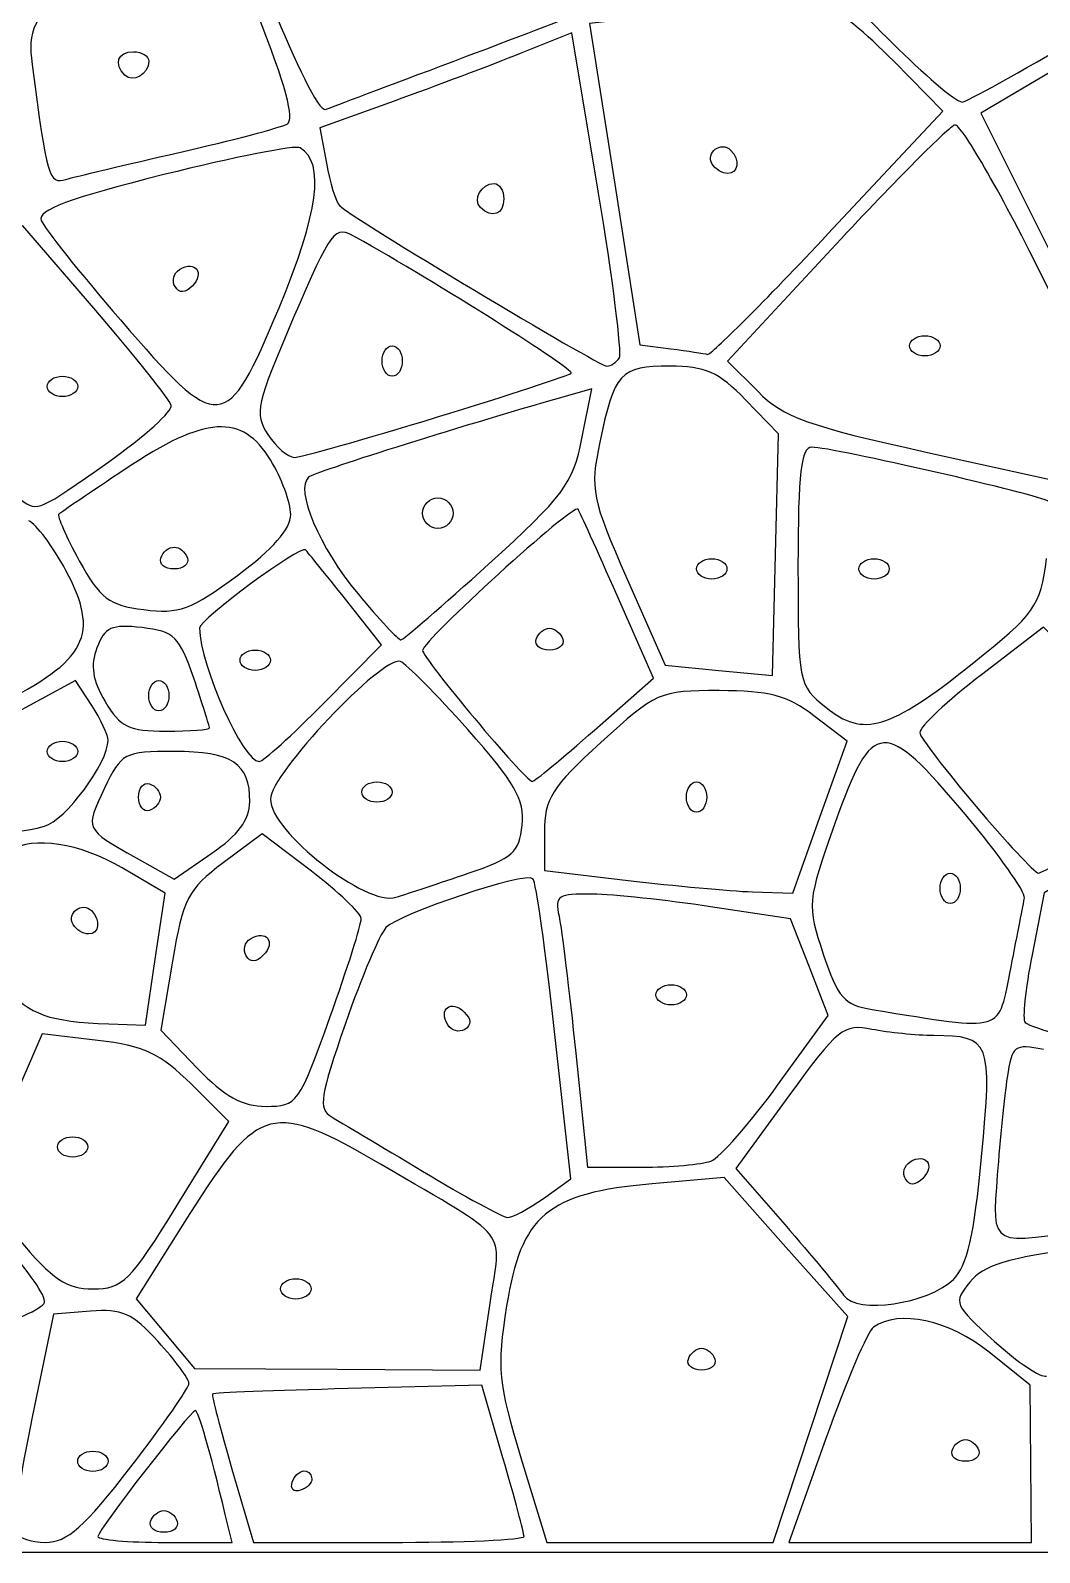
# Model space of a CAD drawing. Extents: x 1 to 601, y -4 to 449.
# Drawn here: x 244.1 to 318.7, y -0.9 to 111.7 of the extents above; entities that cross this region are included whole.
import ezdxf

# ---------------------------------------------------------------- set-up
doc = ezdxf.new("R2010")
doc.units = 0
doc.layers.get('0').update_dxf_attribs({"linetype": 'CONTINUOUS'})

msp = doc.modelspace()

# ---------------------------------------------------------------- linework, layer by layer
at = {"color": 7}
for points in [[(0.875971, 224.12403), (0.875971, 449.124032), (300.87597, 449.124032), (600.87597, 449.124032), (600.87597, 224.12403), (600.87597, -0.87597), (300.87597, -0.87597), (0.875971, -0.87597)], [(275.37597, 109.407795)], [(251.10558, 108.394418)], [(255.12597, 102.675023)], [(294.533002, 101.822205)], [(277.396357, 98.60364)], [(303.1119, 96.674985)], [(254.82339, 92.75688)], [(262.508858, 91.18653)], [(309.12597, 88.37403)], [(270.12597, 87.24903)], [(287.67033, 87.493545)], [(245.37597, 85.37403)], [(274.152263, 83.09067)], [(249.91701, 79.798567)], [(263.373165, 75.901642)], [(273.12597, 75.99903)], [(253.769723, 72.68028)], [(277.99836, 72.224978)], [(293.37597, 71.87403)], [(305.37597, 71.87403)], [(281.519723, 66.68028)], [(259.62597, 65.12403)], [(313.739355, 64.84599)], [(252.87597, 62.49903)], [(265.816763, 61.93788)], [(257.37597, 60.115425)], [(285.83382, 59.959552)], [(245.37597, 58.37403)], [(268.62597, 55.37403)], [(252.12597, 54.99903)], [(260.347508, 54.66153)], [(292.62597, 54.99903)], [(245.161898, 52.839795)], [(276.50097, 49.363013)], [(311.37597, 48.24903)], [(247.283003, 45.572205)], [(260.07339, 43.25688)], [(316.624125, 42.43653)], [(290.37597, 40.37403)], [(266.273332, 38.700975)], [(274.977667, 38.161695)], [(246.12597, 29.12403)], [(294.437115, 28.078305)], [(308.82339, 26.75688)], [(254.987212, 24.81153)], [(282.052875, 25.32198)], [(312.36, 19.325423)], [(262.62597, 18.62403)], [(292.769723, 13.43028)], [(247.62597, 5.87403)], [(312.269723, 6.68028)], [(251.56347, 5.468325)], [(263.48847, 4.33653)], [(253.019723, 1.43028)], [(280.62597, 0.31377)]]:
    msp.add_lwpolyline(points, close=True, dxfattribs=at)
for points in [[(332.856173, 113.342595), (330.50097, 115.113645), (322.44537, 110.345692), (314.389763, 105.57774), (320.012565, 94.350885)], [(293.511982, 113.105738), (285.460275, 112.216598), (287.32746, 100.33095), (289.194645, 88.445303), (291.472807, 88.154693)], [(286.104412, 99.814178), (284.155612, 111.515287), (280.328287, 109.986622)], [(303.1119, 96.674985), (311.594212, 105.725933), (307.95075, 109.425015)], [(271.019055, 106.478498), (265.537147, 104.49903), (266.01492, 101.87403)], [(248.960903, 90.988297), (243.579015, 97.253017), (240.727493, 95.79828)], [(303.67473, 95.87403), (295.664258, 87.24903), (297.898965, 85.009605)], [(310.442318, 80.493427), (320.75097, 78.216682), (322.568573, 80.370735), (324.386175, 82.524795), (318.828248, 93.720157)], [(284.896455, 81.511665), (285.625215, 85.197405), (283.666823, 84.635745)], [(288.256867, 71.12403), (291.064853, 64.74903), (295.032915, 64.37403), (299.00097, 63.99903), (299.212575, 72.93846), (299.424173, 81.877883), (297.002948, 84.37596)], [(285.83382, 59.959552), (290.191193, 63.795075), (287.502953, 69.897052)], [(265.816763, 61.93788), (270.085598, 66.25173), (267.416985, 69.62538)], [(324.571822, 62.05365), (319.017668, 67.570733), (314.446822, 64.053548)], [(248.666265, 61.773053), (247.456553, 63.619298), (242.399993, 60.853965), (237.343425, 58.088625), (239.297198, 55.25979)], [(302.500643, 53.512417), (304.500315, 59.14353), (302.05485, 61.00878)], [(297.50097, 47.989822), (300.50097, 47.881297), (302.500643, 53.512417)], [(264.905768, 49.515983), (261.270998, 52.282928), (258.38598, 50.132993)], [(282.12597, 52.40211), (282.12597, 49.5807), (288.31347, 48.839527)], [(251.95836, 50.507055), (254.75097, 48.929858), (257.535008, 50.83944)], [(324.172215, 50.901038), (319.081755, 47.928053), (318.176775, 43.32813)], [(253.358482, 43.011863), (254.08896, 47.899695), (250.911412, 49.761863)], [(299.368252, 33.684668), (303.11556, 38.83674), (301.714395, 42.417885), (300.31323, 45.99903), (294.4071, 46.88775)], [(249.939488, 38.226165), (252.628013, 38.12403), (253.358482, 43.011863)], [(254.635342, 42.86604), (253.769707, 37.74903), (256.475055, 34.93653)], [(249.123225, 37.007317), (244.995487, 37.500697), (242.538187, 31.786155), (240.08088, 26.071613), (243.22083, 22.347818)], [(282.052875, 25.32198), (284.086342, 26.769938), (282.884872, 37.668263)], [(284.44653, 36.06153), (285.320317, 27.62403), (289.286805, 27.62403)], [(254.987212, 24.81153), (258.810127, 30.99903), (256.030545, 33.756487)], [(300.191625, 32.89305), (296.283157, 27.51939), (299.89206, 23.379518)], [(301.801447, 8.2248), (304.560315, 16.575563), (299.987977, 21.720263), (295.415648, 26.864955), (290.083305, 26.39706)], [(255.928455, 24.19374), (251.960753, 17.89404), (254.105865, 15.313185), (256.25097, 12.732322), (266.814488, 12.678172), (277.378013, 12.624022), (278.117183, 17.570062), (278.117183, 17.57007)], [(248.582557, 16.980113), (245.845882, 16.74903), (244.269172, 9.149288)], [(318.087263, 5.68653), (318.048563, 11.49903), (315.006173, 13.93653)], [(279.066023, 6.12627), (277.506075, 11.49903), (267.628523, 11.248478)], [(280.416645, 6.06153), (282.302752, -0.12597), (290.67267, -0.12597), (299.04258, -0.12597), (301.801447, 8.2248)], [(302.939813, 7.56153), (300.206603, -0.12597), (309.166298, -0.12597), (318.125985, -0.12597), (318.087285, 5.68653), (318.087263, 5.68653)], [(259.032225, 5.28756), (260.611418, -0.12597), (270.61869, -0.12597)], [(254.082277, -0.12597), (259.038585, -0.12597), (258.54072, 1.93653)]]:
    msp.add_lwpolyline(points, dxfattribs=at)
for points in [[(259.334933, 122.447378), (258.766215, 120.965333), (264.93816, 105.490545), (265.949258, 105.863408)], [(247.449832, 115.88562), (244.254727, 112.388685), (243.93516, 111.71706), (244.262332, 109.18653)], [(303.62952, 115.63041), (303.506633, 114.800063), (311.962943, 106.478048), (313.000905, 106.40784)], [(263.105677, 104.775735), (263.69307, 105.101003), (263.0016, 107.672985), (260.894745, 112.999433)], [(275.37597, 109.407795), (280.11972, 111.194603), (284.09739, 112.717515), (284.21523, 112.79205)], [(307.95075, 109.425015), (305.946855, 111.459503), (303.689985, 113.32002), (302.9355, 113.559488)], [(313.000905, 106.40784), (313.275863, 106.38924), (317.241488, 108.58098), (321.813405, 111.278363)], [(251.10558, 108.394418), (250.260945, 109.23906), (250.591162, 110.12403), (251.75097, 110.12403)], [(252.87597, 109.418295), (252.87597, 108.47256), (251.704777, 107.79522), (251.10558, 108.394418)], [(251.75097, 110.12403), (252.36972, 110.12403), (252.87597, 109.80645), (252.87597, 109.418295)], [(265.949258, 105.863408), (266.390197, 106.026015), (270.63222, 107.620988), (275.37597, 109.407795)], [(280.328287, 109.986622), (278.223262, 109.145857), (274.034107, 107.567205), (271.019055, 106.478498)], [(244.262332, 109.18653), (245.345257, 100.810763), (245.49216, 100.310423), (246.759142, 100.682707)], [(255.12597, 102.675023), (259.04472, 103.570095), (262.635585, 104.515418), (263.105677, 104.775735)], [(312.477765, 104.707275), (312.041858, 104.592742), (308.080493, 100.61778), (303.67473, 95.87403)], [(318.828248, 93.720157), (315.77139, 99.877612), (312.913673, 104.821815), (312.477765, 104.707275)], [(246.759142, 100.682707), (247.442145, 100.8834), (251.20722, 101.779943), (255.12597, 102.675023)], [(264.081712, 103.026383), (263.743372, 103.23549), (259.209105, 102.34038), (254.00556, 101.037255)], [(262.508857, 91.18653), (265.430685, 98.197117), (265.9212, 101.889518), (264.081712, 103.026383)], [(294.533002, 101.822205), (294.020692, 102.651128), (295.203802, 103.546193), (295.89636, 102.853643)], [(295.89636, 102.853643), (296.609452, 102.14055), (296.476552, 101.12403), (295.670235, 101.12403)], [(266.01492, 101.87403), (266.277697, 100.43028), (266.719552, 99.01476), (266.996835, 98.728432)], [(295.670235, 101.12403), (295.28208, 101.12403), (294.770325, 101.438213), (294.533002, 101.822205)], [(254.00556, 101.037255), (246.964065, 99.273855), (244.644645, 98.407162), (244.935885, 97.648192)], [(277.396357, 98.60364), (276.79716, 99.202838), (277.4745, 100.37403), (278.420235, 100.37403)], [(278.420235, 100.37403), (278.80839, 100.37403), (279.12597, 99.86778), (279.12597, 99.24903)], [(279.12597, 99.24903), (279.12597, 98.089223), (278.241, 97.759005), (277.396357, 98.60364)], [(287.67033, 87.493545), (287.880915, 87.834285), (287.176252, 93.378563), (286.104412, 99.814178)], [(266.996835, 98.728432), (267.818047, 97.8804), (286.15332, 86.87403), (286.744815, 86.87403)], [(244.935885, 97.648192), (245.151105, 97.087335), (247.785045, 93.773993), (250.78908, 90.28521)], [(268.173923, 96.417585), (266.61246, 97.295257), (266.407268, 97.02816), (263.564415, 90.417585)], [(284.110178, 86.35824), (284.364615, 86.612678), (274.176435, 93.043702), (268.173923, 96.417585)], [(294.190275, 87.74406), (294.431895, 87.67806), (298.446622, 91.696958), (303.1119, 96.674985)], [(255.163635, 94.02231), (256.316745, 94.734968), (257.060737, 93.758798), (256.09812, 92.79618)], [(254.82339, 92.756858), (254.563852, 93.176798), (254.716965, 93.74625), (255.163635, 94.02231)], [(256.09812, 92.79618), (255.559485, 92.257545), (255.13998, 92.244608), (254.82339, 92.75688)], [(254.54688, 83.973337), (254.434628, 84.385972), (251.920935, 87.5427), (248.960903, 90.988297)], [(250.78908, 90.28521), (258.121305, 81.769822), (258.599542, 81.806602), (262.508858, 91.18653)], [(263.564415, 90.417585), (260.8281, 84.054728), (260.677853, 83.36349), (261.693803, 81.81153)], [(309.12597, 88.37403), (309.12597, 88.78653), (309.63222, 89.12403), (310.25097, 89.12403)], [(310.25097, 89.12403), (310.86972, 89.12403), (311.37597, 88.78653), (311.37597, 88.37403)], [(270.12597, 87.24903), (270.12597, 87.86778), (270.46347, 88.37403), (270.87597, 88.37403)], [(270.87597, 88.37403), (271.28847, 88.37403), (271.62597, 87.86778), (271.62597, 87.24903)], [(291.472807, 88.154693), (292.725795, 87.99486), (293.948655, 87.810075), (294.190275, 87.74406)], [(310.25097, 87.62403), (309.63222, 87.62403), (309.12597, 87.96153), (309.12597, 88.37403)], [(311.37597, 88.37403), (311.37597, 87.96153), (310.86972, 87.62403), (310.25097, 87.62403)], [(270.87597, 86.12403), (270.46347, 86.12403), (270.12597, 86.63028), (270.12597, 87.24903)], [(271.62597, 87.24903), (271.62597, 86.63028), (271.28847, 86.12403), (270.87597, 86.12403)], [(291.398108, 86.87403), (287.742323, 86.87403), (287.286405, 86.378287), (286.224923, 81.24903)], [(286.744815, 86.87403), (287.043262, 86.87403), (287.459745, 87.152812), (287.67033, 87.493545)], [(297.002948, 84.37596), (295.008098, 86.434125), (294.02109, 86.87403), (291.398108, 86.87403)], [(245.37597, 85.37403), (245.37597, 85.78653), (245.88222, 86.12403), (246.50097, 86.12403)], [(246.50097, 86.12403), (247.11972, 86.12403), (247.62597, 85.78653), (247.62597, 85.37403)], [(274.152263, 83.09067), (279.460478, 84.71919), (283.94154, 86.189595), (284.110178, 86.35824)], [(246.50097, 84.62403), (245.88222, 84.62403), (245.37597, 84.96153), (245.37597, 85.37403)], [(247.62597, 85.37403), (247.62597, 84.96153), (247.11972, 84.62403), (246.50097, 84.62403)], [(283.666823, 84.635745), (275.278868, 82.230113), (265.15329, 79.03737), (264.695723, 78.653887)], [(297.898965, 85.009605), (299.81946, 83.085052), (301.583123, 82.45005), (310.442318, 80.493427)], [(249.91701, 79.798567), (252.575685, 81.682057), (254.659133, 83.56071), (254.54688, 83.973337)], [(261.88419, 79.93653), (259.782, 83.384378), (257.041943, 83.211195), (251.147318, 79.257923)], [(263.649728, 80.126872), (264.117908, 80.128373), (268.844055, 81.462142), (274.152263, 83.09067)], [(261.693803, 81.81153), (262.301378, 80.883405), (263.181548, 80.125313), (263.649728, 80.126872)], [(277.99836, 72.224978), (283.548188, 77.2635), (284.240873, 78.196035), (284.896455, 81.511665)], [(286.224923, 81.24903), (285.49497, 77.721788), (285.615675, 77.12034), (288.256867, 71.12403)], [(263.373165, 75.901643), (263.371665, 76.780208), (262.701585, 78.595905), (261.88419, 79.93653)], [(301.903613, 80.87403), (301.091917, 80.87403), (300.87597, 79.028123), (300.87597, 72.0897)], [(319.395022, 76.854975), (318.944183, 77.305815), (303.414885, 80.87403), (301.903613, 80.87403)], [(243.465675, 76.948012), (244.668165, 76.104262), (244.758758, 76.144297), (249.91701, 79.798567)], [(251.147318, 79.257923), (248.591828, 77.54406), (246.380303, 76.045268), (246.232815, 75.927262)], [(264.695723, 78.653887), (263.657048, 77.783377), (265.496895, 73.43913), (268.349588, 70.026398)], [(273.12597, 75.99903), (273.12597, 76.61778), (273.63222, 77.12403), (274.25097, 77.12403)], [(284.61279, 76.29408), (284.30286, 76.746967), (273.12597, 66.57825), (273.12597, 65.843377)], [(274.25097, 77.12403), (274.86972, 77.12403), (275.37597, 76.61778), (275.37597, 75.99903)], [(246.74901, 71.768078), (245.787585, 73.566053), (244.553767, 75.21501), (244.007182, 75.43242)], [(246.232815, 75.927262), (246.085328, 75.809265), (246.765188, 74.258393), (247.743608, 72.480878)], [(259.43847, 71.390287), (262.0482, 73.321628), (263.375025, 74.842905), (263.373165, 75.901642)], [(274.25097, 74.87403), (273.63222, 74.87403), (273.12597, 75.38028), (273.12597, 75.99903)], [(275.37597, 75.99903), (275.37597, 75.38028), (274.86972, 74.87403), (274.25097, 74.87403)], [(287.502953, 69.897052), (286.024418, 73.253137), (284.72385, 76.131802), (284.61279, 76.29408)], [(253.769723, 72.68028), (253.917533, 73.123718), (254.359095, 73.48653), (254.75097, 73.48653)], [(254.75097, 73.48653), (255.142845, 73.48653), (255.584408, 73.123718), (255.732218, 72.68028)], [(264.472425, 73.276282), (264.10305, 73.64739), (256.623735, 68.133442), (256.634085, 67.497652)], [(267.416985, 69.62538), (265.94925, 71.480887), (264.624195, 73.123792), (264.472425, 73.276282)], [(247.743608, 72.480878), (249.28425, 69.681967), (249.922988, 69.197272), (252.511763, 68.862675)], [(254.75097, 71.87403), (254.063468, 71.87403), (253.621905, 72.236843), (253.769723, 72.68028)], [(255.732218, 72.68028), (255.880035, 72.236843), (255.438473, 71.87403), (254.75097, 71.87403)], [(271.511318, 66.62403), (271.686053, 66.62403), (274.605225, 69.144457), (277.99836, 72.224978)], [(293.37597, 71.87403), (293.37597, 72.28653), (293.88222, 72.62403), (294.50097, 72.62403)], [(294.50097, 72.62403), (295.11972, 72.62403), (295.62597, 72.28653), (295.62597, 71.87403)], [(300.87597, 72.0897), (300.87597, 63.41112), (300.900795, 63.2853), (302.93847, 61.637565)], [(305.37597, 71.87403), (305.37597, 72.28653), (305.88222, 72.62403), (306.50097, 72.62403)], [(306.50097, 72.62403), (307.11972, 72.62403), (307.62597, 72.28653), (307.62597, 71.87403)], [(313.739355, 64.84599), (318.4362, 68.587418), (318.758483, 69.043193), (319.253835, 72.644858)], [(241.672087, 61.77225), (248.346533, 65.13345), (249.296535, 67.003898), (246.74901, 71.768078)], [(252.511763, 68.862675), (255.116325, 68.526045), (256.00764, 68.851275), (259.43847, 71.390287)], [(294.50097, 71.12403), (293.88222, 71.12403), (293.37597, 71.46153), (293.37597, 71.87403)], [(295.62597, 71.87403), (295.62597, 71.46153), (295.11972, 71.12403), (294.50097, 71.12403)], [(306.50097, 71.12403), (305.88222, 71.12403), (305.37597, 71.46153), (305.37597, 71.87403)], [(307.62597, 71.87403), (307.62597, 71.46153), (307.11972, 71.12403), (306.50097, 71.12403)], [(268.349588, 70.026398), (269.913803, 68.155095), (271.336583, 66.62403), (271.511318, 66.62403)], [(252.384068, 67.530023), (250.13193, 67.79295), (249.627547, 67.568273), (249.04806, 66.044115)], [(256.206667, 63.788543), (255.153397, 66.879713), (254.774055, 67.251008), (252.384068, 67.530023)], [(256.634085, 67.497652), (256.679835, 64.687567), (259.841663, 57.62403), (261.053783, 57.62403)], [(282.50097, 65.87403), (281.813468, 65.87403), (281.371905, 66.236842), (281.519723, 66.68028)], [(281.519723, 66.68028), (281.667533, 67.123717), (282.109095, 67.48653), (282.50097, 67.48653)], [(282.50097, 67.48653), (282.892845, 67.48653), (283.334408, 67.123717), (283.482218, 66.68028)], [(283.482218, 66.68028), (283.630035, 66.236842), (283.188473, 65.87403), (282.50097, 65.87403)], [(249.04806, 66.044115), (248.54886, 64.73112), (248.712645, 63.660525), (249.657367, 62.06124)], [(259.62597, 65.12403), (259.62597, 65.53653), (260.13222, 65.87403), (260.75097, 65.87403)], [(260.75097, 65.87403), (261.36972, 65.87403), (261.87597, 65.53653), (261.87597, 65.12403)], [(271.47897, 65.02461), (270.17466, 65.499757), (261.87597, 56.709218), (261.87597, 54.85245)], [(273.12597, 65.843377), (273.12597, 65.254155), (280.686668, 56.224298), (281.238705, 56.15421)], [(260.75097, 64.37403), (260.13222, 64.37403), (259.62597, 64.71153), (259.62597, 65.12403)], [(261.87597, 65.12403), (261.87597, 64.71153), (261.36972, 64.37403), (260.75097, 64.37403)], [(276.47262, 59.986222), (274.142182, 62.605762), (271.89504, 64.873042), (271.47897, 65.02461)], [(302.93847, 61.637565), (305.711003, 59.395605), (307.602495, 59.957475), (313.739355, 64.84599)], [(252.87597, 62.49903), (252.87597, 63.11778), (253.21347, 63.62403), (253.62597, 63.62403)], [(253.62597, 63.62403), (254.03847, 63.62403), (254.37597, 63.11778), (254.37597, 62.49903)], [(257.37597, 60.115425), (257.37597, 60.24819), (256.849785, 61.9011), (256.206667, 63.788543)], [(314.446822, 64.053548), (311.932852, 62.119095), (309.87597, 60.193913), (309.87597, 59.775375)], [(249.657367, 62.06124), (250.764892, 60.186338), (251.408205, 59.87403), (254.162677, 59.87403)], [(253.62597, 61.37403), (253.21347, 61.37403), (252.87597, 61.88028), (252.87597, 62.49903)], [(254.37597, 62.49903), (254.37597, 61.88028), (254.03847, 61.37403), (253.62597, 61.37403)], [(261.053783, 57.62403), (261.32556, 57.62403), (263.468903, 59.565262), (265.816763, 61.93788)], [(295.05312, 62.87403), (290.620725, 62.87403), (290.383058, 62.770027), (286.311412, 59.048775)], [(302.05485, 61.00878), (300.069968, 62.522722), (298.75125, 62.87403), (295.05312, 62.87403)], [(249.87597, 59.193285), (249.87597, 59.596725), (249.331605, 60.757613), (248.666265, 61.773053)], [(313.25097, 53.71623), (307.23822, 60.904125), (306.361717, 60.849412), (303.630322, 53.115682)], [(254.162677, 59.87403), (255.929985, 59.87403), (257.37597, 59.98266), (257.37597, 60.115425)], [(280.480373, 52.927973), (280.668915, 54.814605), (279.955155, 56.071643), (276.47262, 59.986222)], [(281.238705, 56.15421), (281.36946, 56.137635), (283.437263, 57.850012), (285.83382, 59.959552)], [(309.87597, 59.775375), (309.87597, 59.06262), (318.066907, 49.37403), (318.66948, 49.37403)], [(245.161898, 52.839795), (246.70482, 53.253443), (249.87597, 57.52743), (249.87597, 59.193285)], [(245.37597, 58.37403), (245.37597, 58.78653), (245.88222, 59.12403), (246.50097, 59.12403)], [(246.50097, 59.12403), (247.11972, 59.12403), (247.62597, 58.78653), (247.62597, 58.37403)], [(286.311412, 59.048775), (282.650452, 55.70286), (282.12597, 54.869962), (282.12597, 52.40211)], [(246.50097, 57.62403), (245.88222, 57.62403), (245.37597, 57.96153), (245.37597, 58.37403)], [(247.62597, 58.37403), (247.62597, 57.96153), (247.11972, 57.62403), (246.50097, 57.62403)], [(254.739877, 58.37403), (251.069242, 58.37403), (250.847887, 58.256805), (249.607732, 55.656173)], [(260.347508, 54.66153), (260.389357, 57.474773), (259.03107, 58.37403), (254.739877, 58.37403)], [(239.297198, 55.25979), (241.273335, 52.39857), (242.156618, 52.0341), (245.161898, 52.839795)], [(249.607732, 55.656173), (248.15277, 52.60509), (248.12124, 52.674165), (251.95836, 50.507055)], [(252.12597, 54.99903), (252.12597, 55.686533), (252.488782, 56.128095), (252.93222, 55.980278)], [(252.93222, 55.980278), (253.375657, 55.832468), (253.73847, 55.390905), (253.73847, 54.99903)], [(268.62597, 55.37403), (268.62597, 55.78653), (269.13222, 56.12403), (269.75097, 56.12403)], [(269.75097, 54.62403), (269.13222, 54.62403), (268.62597, 54.96153), (268.62597, 55.37403)], [(269.75097, 56.12403), (270.36972, 56.12403), (270.87597, 55.78653), (270.87597, 55.37403)], [(270.87597, 55.37403), (270.87597, 54.96153), (270.36972, 54.62403), (269.75097, 54.62403)], [(292.62597, 54.99903), (292.62597, 55.61778), (292.96347, 56.12403), (293.37597, 56.12403)], [(293.37597, 56.12403), (293.78847, 56.12403), (294.12597, 55.61778), (294.12597, 54.99903)], [(252.93222, 54.017783), (252.488782, 53.869965), (252.12597, 54.311528), (252.12597, 54.99903)], [(253.73847, 54.99903), (253.73847, 54.607155), (253.375657, 54.165593), (252.93222, 54.017783)], [(257.535008, 50.83944), (259.49463, 52.18356), (260.327475, 53.315363), (260.347508, 54.66153)], [(261.87597, 54.85245), (261.87597, 52.43634), (268.960485, 46.8912), (271.157145, 47.58795)], [(293.37597, 53.87403), (292.96347, 53.87403), (292.62597, 54.38028), (292.62597, 54.99903)], [(294.12597, 54.99903), (294.12597, 54.38028), (293.78847, 53.87403), (293.37597, 53.87403)], [(276.50097, 49.363013), (279.800085, 50.479898), (280.278555, 50.90853), (280.480373, 52.927973)], [(303.630322, 53.115682), (301.537762, 47.190772), (301.52604, 47.06196), (302.74506, 43.391812)], [(317.6148, 47.542882), (317.689725, 47.979502), (315.72597, 50.75751), (313.25097, 53.71623)], [(250.911412, 49.761863), (247.786845, 51.59298), (244.31733, 52.13448), (242.65767, 51.050048)], [(318.66948, 49.37403), (318.82191, 49.37403), (321.461977, 50.754533), (324.536295, 52.441822)], [(258.38598, 50.132993), (255.771158, 48.184403), (255.419902, 47.503838), (254.635342, 42.86604)], [(268.583258, 46.013475), (268.559783, 46.418032), (266.9049, 47.994158), (264.905768, 49.515983)], [(281.284897, 48.9651), (280.749375, 49.500623), (271.469865, 46.406715), (270.418342, 45.34206)], [(271.157145, 47.58795), (272.033745, 47.865997), (274.43847, 48.664778), (276.50097, 49.363013)], [(282.884872, 37.668263), (282.22407, 43.662345), (281.504077, 48.74592), (281.284897, 48.9651)], [(288.31347, 48.839527), (291.716595, 48.43188), (295.85097, 48.049507), (297.50097, 47.989822)], [(311.37597, 48.24903), (311.37597, 48.86778), (311.71347, 49.37403), (312.12597, 49.37403)], [(312.12597, 49.37403), (312.53847, 49.37403), (312.87597, 48.86778), (312.87597, 48.24903)], [(247.283003, 45.572205), (246.770692, 46.401127), (247.953802, 47.296192), (248.64636, 46.603642)], [(285.674182, 47.82525), (283.125307, 47.8692), (282.88305, 47.708123), (283.210065, 46.18653)], [(294.4071, 46.88775), (291.15873, 47.37654), (287.228917, 47.798415), (285.674182, 47.82525)], [(312.12597, 47.12403), (311.71347, 47.12403), (311.37597, 47.63028), (311.37597, 48.24903)], [(312.87597, 48.24903), (312.87597, 47.63028), (312.53847, 47.12403), (312.12597, 47.12403)], [(316.624125, 42.43653), (317.094097, 44.808405), (317.539905, 47.106263), (317.6148, 47.542882)], [(248.64636, 46.603642), (249.359452, 45.89055), (249.226553, 44.87403), (248.420235, 44.87403)], [(283.210065, 46.18653), (283.409535, 45.258405), (283.965945, 40.702155), (284.44653, 36.06153)], [(248.420235, 44.87403), (248.03208, 44.87403), (247.520325, 45.188212), (247.283003, 45.572205)], [(260.413635, 44.52231), (261.566745, 45.234968), (262.310738, 44.258798), (261.34812, 43.29618)], [(266.273333, 38.700975), (267.567285, 42.3183), (268.606747, 45.608925), (268.583258, 46.013475)], [(270.418342, 45.34206), (269.9604, 44.878395), (268.6104, 41.69187), (267.418342, 38.260898)], [(260.07339, 43.256858), (259.813852, 43.676798), (259.966965, 44.24625), (260.413635, 44.52231)], [(261.34812, 43.29618), (260.809485, 42.757545), (260.38998, 42.744608), (260.07339, 43.25688)], [(302.74506, 43.391812), (303.824017, 40.143382), (304.2825, 39.623722), (306.365715, 39.287985)], [(318.176775, 43.32813), (317.679037, 40.79817), (317.44686, 38.553142), (317.66082, 38.339175)], [(306.365715, 39.287985), (316.30563, 37.686037), (315.64251, 37.48251), (316.624125, 42.43653)], [(242.15112, 40.975155), (244.171125, 38.858513), (245.483025, 38.39547), (249.939488, 38.226165)], [(290.37597, 40.37403), (290.37597, 40.78653), (290.88222, 41.12403), (291.50097, 41.12403)], [(291.50097, 41.12403), (292.11972, 41.12403), (292.62597, 40.78653), (292.62597, 40.37403)], [(274.97769, 38.161695), (274.265032, 39.314805), (275.241202, 40.058798), (276.20382, 39.09618)], [(291.50097, 39.62403), (290.88222, 39.62403), (290.37597, 39.96153), (290.37597, 40.37403)], [(292.62597, 40.37403), (292.62597, 39.96153), (292.11972, 39.62403), (291.50097, 39.62403)], [(261.550545, 32.12403), (263.85171, 32.12403), (263.989185, 32.315468), (266.273332, 38.700975)], [(276.20382, 39.09618), (276.742455, 38.557545), (276.755392, 38.13804), (276.24312, 37.82145)], [(317.66082, 38.339175), (318.137535, 37.862467), (322.485877, 36.805778), (324.402862, 36.7008)], [(267.418342, 38.260898), (265.547085, 32.875035), (265.404667, 31.932623), (266.37597, 31.362968)], [(276.24312, 37.82145), (275.82318, 37.561913), (275.253727, 37.715025), (274.977667, 38.161695)], [(306.331777, 37.82037), (304.255207, 38.235682), (303.828427, 37.893195), (300.191625, 32.89305)], [(310.90722, 37.362548), (309.618157, 37.368548), (307.559213, 37.57488), (306.331777, 37.82037)], [(314.448015, 28.381358), (315.25437, 36.951195), (315.100298, 37.341998), (310.90722, 37.362548)], [(256.030545, 33.756487), (253.734705, 36.034057), (252.532612, 36.599805), (249.123225, 37.007317)], [(319.01943, 36.332835), (316.873395, 36.762045), (316.700408, 36.628973), (316.338233, 34.270335)], [(256.475055, 34.93653), (258.481545, 32.850555), (259.79265, 32.12403), (261.550545, 32.12403)], [(316.338233, 34.270335), (316.1253, 32.883623), (315.797438, 29.639655), (315.609645, 27.06153)], [(294.437115, 28.078305), (295.08822, 28.32816), (297.30723, 30.851018), (299.368252, 33.684668)], [(270.064838, 27.819457), (262.03521, 32.524537), (261.00975, 32.26152), (255.928455, 24.19374)], [(266.37597, 31.362968), (266.99472, 31.00008), (270.03222, 29.183573), (273.12597, 27.32628)], [(246.12597, 29.12403), (246.12597, 29.53653), (246.63222, 29.87403), (247.25097, 29.87403)], [(247.25097, 29.87403), (247.86972, 29.87403), (248.37597, 29.53653), (248.37597, 29.12403)], [(247.25097, 28.37403), (246.63222, 28.37403), (246.12597, 28.71153), (246.12597, 29.12403)], [(248.37597, 29.12403), (248.37597, 28.71153), (247.86972, 28.37403), (247.25097, 28.37403)], [(309.163635, 28.02231), (310.316745, 28.734968), (311.060738, 27.758798), (310.09812, 26.79618)], [(312.36, 19.325423), (313.381208, 20.308538), (313.90023, 22.559565), (314.448015, 28.381358)], [(278.117183, 17.57007), (278.96022, 23.211067), (279.839542, 22.091827), (270.064838, 27.819457)], [(273.12597, 27.32628), (276.21972, 25.468988), (279.036367, 23.932433), (279.385192, 23.91171)], [(289.286805, 27.62403), (291.468367, 27.62403), (293.78601, 27.828458), (294.437115, 28.078305)], [(308.82339, 26.756858), (308.563852, 27.176798), (308.716965, 27.74625), (309.163635, 28.02231)], [(315.609645, 27.06153), (315.216503, 21.66417), (314.987663, 21.783608), (323.036498, 23.185253)], [(290.083305, 26.39706), (282.356933, 25.719105), (280.389218, 24.067178), (279.336743, 17.375183)], [(310.09812, 26.79618), (309.559485, 26.257545), (309.13998, 26.244608), (308.82339, 26.75688)], [(248.762542, 18.62403), (250.961887, 18.62403), (251.48649, 19.145498), (254.987212, 24.81153)], [(279.385192, 23.91171), (279.734017, 23.89101), (280.934475, 24.525608), (282.052875, 25.32198)], [(299.89206, 23.379518), (301.876965, 21.102593), (303.83847, 18.751095), (304.25097, 18.153968)], [(245.163623, 17.611995), (245.311215, 18.054772), (243.984998, 19.98081), (242.216475, 21.89208)], [(243.22083, 22.347818), (245.780955, 19.31166), (246.804285, 18.62403), (248.762542, 18.62403)], [(321.798863, 21.65409), (316.36962, 20.912145), (314.575868, 20.360857), (313.576868, 19.127152)], [(262.62597, 18.62403), (262.62597, 19.03653), (263.13222, 19.37403), (263.75097, 19.37403)], [(263.75097, 19.37403), (264.36972, 19.37403), (264.87597, 19.03653), (264.87597, 18.62403)], [(304.25097, 18.153968), (305.228842, 16.738432), (310.457362, 17.493758), (312.36, 19.325423)], [(263.75097, 17.87403), (263.13222, 17.87403), (262.62597, 18.21153), (262.62597, 18.62403)], [(264.87597, 18.62403), (264.87597, 18.21153), (264.36972, 17.87403), (263.75097, 17.87403)], [(313.576868, 19.127152), (312.340928, 17.600827), (312.400598, 17.457247), (315.400043, 14.740072)], [(240.448125, 15.475672), (242.894055, 16.207875), (245.01603, 17.169217), (245.163623, 17.611995)], [(253.575615, 14.730113), (251.68476, 16.809263), (250.8759, 17.173763), (248.582557, 16.980113)], [(279.336743, 17.375183), (278.602658, 12.707595), (278.699265, 11.695523), (280.416645, 6.06153)], [(315.006173, 13.93653), (312.042023, 16.311345), (308.3478, 17.11707), (306.462008, 15.800048)], [(306.462008, 15.800048), (306.028065, 15.496988), (304.443083, 11.789655), (302.939813, 7.56153)], [(255.853987, 11.651625), (255.841912, 11.9802), (254.816625, 13.365518), (253.575615, 14.730113)], [(315.400043, 14.740072), (317.10555, 13.195065), (318.83847, 12.040965), (319.25097, 12.17541)], [(292.769723, 13.43028), (292.917532, 13.873718), (293.359095, 14.23653), (293.75097, 14.23653)], [(293.75097, 14.23653), (294.142845, 14.23653), (294.584407, 13.873718), (294.732217, 13.43028)], [(293.75097, 12.62403), (293.063468, 12.62403), (292.621905, 12.986843), (292.769723, 13.43028)], [(294.732217, 13.43028), (294.880035, 12.986843), (294.438472, 12.62403), (293.75097, 12.62403)], [(251.56347, 5.468325), (253.935345, 8.540565), (255.866077, 11.32305), (255.853987, 11.651625)], [(257.601998, 10.849508), (257.52006, 10.767878), (258.163665, 8.265), (259.032225, 5.28756)], [(267.628523, 11.248478), (262.195868, 11.110673), (257.683935, 10.931138), (257.601998, 10.849508)], [(244.269172, 9.149288), (243.401985, 4.969433), (242.818125, 1.172558), (242.971717, 0.711788)], [(256.332697, 9.62403), (255.957292, 9.62403), (249.12597, 0.797423), (249.12597, 0.312368)], [(258.54072, 1.93653), (257.381077, 6.740633), (256.552905, 9.62403), (256.332697, 9.62403)], [(312.269723, 6.68028), (312.417533, 7.123718), (312.859095, 7.48653), (313.25097, 7.48653)], [(313.25097, 7.48653), (313.642845, 7.48653), (314.084407, 7.123718), (314.232218, 6.68028)], [(247.62597, 5.87403), (247.62597, 6.28653), (248.13222, 6.62403), (248.75097, 6.62403)], [(248.75097, 5.12403), (248.13222, 5.12403), (247.62597, 5.46153), (247.62597, 5.87403)], [(248.75097, 6.62403), (249.36972, 6.62403), (249.87597, 6.28653), (249.87597, 5.87403)], [(249.87597, 5.87403), (249.87597, 5.46153), (249.36972, 5.12403), (248.75097, 5.12403)], [(280.62597, 0.31377), (280.62597, 0.555623), (279.923992, 3.171248), (279.066023, 6.12627)], [(313.25097, 5.87403), (312.563468, 5.87403), (312.121905, 6.236843), (312.269723, 6.68028)], [(314.232218, 6.68028), (314.380035, 6.236843), (313.938473, 5.87403), (313.25097, 5.87403)], [(245.250967, -0.12177), (246.850492, -0.11877), (248.114505, 1.000958), (251.56347, 5.468325)], [(263.48847, 4.33653), (263.810752, 5.303385), (264.839452, 5.477055), (264.93222, 4.58028)], [(264.93222, 4.58028), (264.96312, 4.281218), (264.58347, 3.90153), (264.08847, 3.73653)], [(264.08847, 3.73653), (263.59347, 3.57153), (263.32347, 3.84153), (263.48847, 4.33653)], [(254.00097, 0.62403), (253.313468, 0.62403), (252.871905, 0.986843), (253.019723, 1.43028)], [(253.019723, 1.43028), (253.167532, 1.873718), (253.609095, 2.23653), (254.00097, 2.23653)], [(254.00097, 2.23653), (254.392845, 2.23653), (254.834407, 1.873718), (254.982217, 1.43028)], [(254.982217, 1.43028), (255.130035, 0.986843), (254.688472, 0.62403), (254.00097, 0.62403)], [(242.971717, 0.711788), (243.12531, 0.251018), (244.150972, -0.12408), (245.250967, -0.12177)], [(249.12597, 0.312368), (249.12597, 0.07128), (251.356305, -0.12597), (254.082277, -0.12597)], [(270.61869, -0.12597), (276.122692, -0.12597), (280.62597, 0.07191), (280.62597, 0.31377)]]:
    msp.add_open_spline(points, degree=3, dxfattribs=at)

doc.saveas('drawing.dxf')
